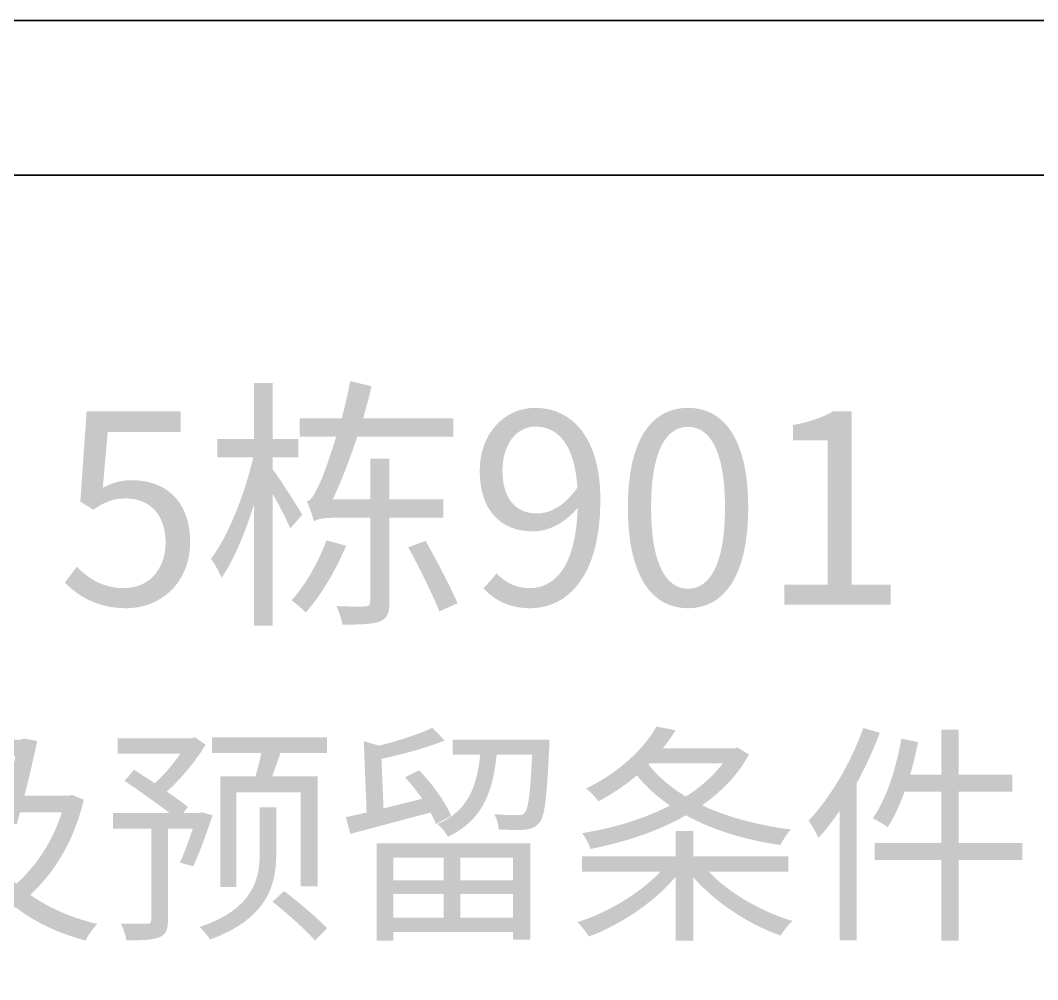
# Model space of a CAD drawing. Header units: millimetres. Extents: x -4600 to 229000, y -4300 to 19460.
# Drawn here: x 100985 to 103614, y 16982 to 19460 of the extents above; entities that cross this region are included whole.
import ezdxf

# ---------------------------------------------------------------- set-up
doc = ezdxf.new("R2010")
doc.units = ezdxf.units.MM
doc.header["$LTSCALE"] = 100
doc.layers.add('A-NOTE', color=7, linetype='Continuous', lineweight=18)
doc.layers.add('A-SHEET', color=7, linetype='Continuous', lineweight=35)

# ---------------------------------------------------------------- blocks, each defined once
blk = doc.blocks.new('A03_SHEET')
at = {"layer": 'A-NOTE'}
h = blk.add_hatch(color=256, dxfattribs=at)
edge = h.paths.add_edge_path()
edge.add_line((21588.8, 18523), (21588.8, 18378.4))
edge.add_line((21588.8, 18378.4), (21494, 18378.4))
edge.add_line((21494, 18378.4), (21494, 18330.6))
edge.add_line((21494, 18330.6), (21586.8, 18330.6))
edge.add_spline(control_points=[(21586.8, 18330.6), (21564.9, 18235.8), (21521.3, 18126), (21477.6, 18068.7)], knot_values=[0, 0, 0, 0, 1, 1, 1, 1], degree=3, periodic=0)
edge.add_spline(control_points=[(21477.6, 18068.7), (21487.2, 18055.7), (21499.5, 18033.9), (21504.9, 18019.6)], knot_values=[0, 0, 0, 0, 1, 1, 1, 1], degree=3, periodic=0)
edge.add_spline(control_points=[(21504.9, 18019.6), (21535.6, 18063.9), (21565.6, 18134.9), (21588.8, 18209.2)], knot_values=[0, 0, 0, 0, 1, 1, 1, 1], degree=3, periodic=0)
edge.add_line((21588.8, 18209.2), (21588.8, 17896.1))
edge.add_line((21588.8, 17896.1), (21637.2, 17896.1))
edge.add_line((21637.2, 17896.1), (21637.2, 18236.5))
edge.add_spline(control_points=[(21637.2, 18236.5), (21655, 18205.1), (21674.1, 18167.6), (21682.3, 18147.1)], knot_values=[0, 0, 0, 0, 1, 1, 1, 1], degree=3, periodic=0)
edge.add_line((21682.3, 18147.1), (21713.6, 18182.6))
edge.add_spline(control_points=[(21713.6, 18182.6), (21702.7, 18201.7), (21654.3, 18277.4), (21637.2, 18299.9)], knot_values=[0, 0, 0, 0, 1, 1, 1, 1], degree=3, periodic=0)
edge.add_line((21637.2, 18299.9), (21637.2, 18330.6))
edge.add_line((21637.2, 18330.6), (21703.4, 18330.6))
edge.add_line((21703.4, 18330.6), (21703.4, 18378.4))
edge.add_line((21703.4, 18378.4), (21637.2, 18378.4))
edge.add_line((21637.2, 18378.4), (21637.2, 18523))
edge.add_line((21637.2, 18523), (21588.8, 18523))
h = blk.add_hatch(color=256, dxfattribs=at)
edge = h.paths.add_edge_path()
edge.add_line((21706.8, 18431.6), (21706.8, 18384.5))
edge.add_line((21706.8, 18384.5), (21801, 18384.5))
edge.add_spline(control_points=[(21801, 18384.5), (21785.3, 18332), (21769.6, 18289.7), (21762.8, 18273.3)], knot_values=[0, 0, 0, 0, 1, 1, 1, 1], degree=3, periodic=0)
edge.add_spline(control_points=[(21762.8, 18273.3), (21748.4, 18242), (21738.2, 18220.1), (21725.2, 18216.7)], knot_values=[0, 0, 0, 0, 1, 1, 1, 1], degree=3, periodic=0)
edge.add_spline(control_points=[(21725.2, 18216.7), (21732.1, 18202.4), (21740.9, 18176.5), (21743.7, 18165.6)], knot_values=[0, 0, 0, 0, 1, 1, 1, 1], degree=3, periodic=0)
edge.add_spline(control_points=[(21743.7, 18165.6), (21749.8, 18171.7), (21772.3, 18175.1), (21803.7, 18175.1)], knot_values=[0, 0, 0, 0, 1, 1, 1, 1], degree=3, periodic=0)
edge.add_line((21803.7, 18175.1), (21888.9, 18175.1))
edge.add_line((21888.9, 18175.1), (21888.9, 17958.2))
edge.add_spline(control_points=[(21888.9, 17958.2), (21888.9, 17948.6), (21886.2, 17946.6), (21876.7, 17945.9), (21867.8, 17945.2), (21836.4, 17945.2), (21801.6, 17946.6)], knot_values=[0, 0, 0, 0, 1, 1, 1, 2, 2, 2, 2], degree=3, periodic=0)
edge.add_spline(control_points=[(21801.6, 17946.6), (21808.5, 17932.3), (21815.3, 17911.8), (21817.3, 17898.8)], knot_values=[0, 0, 0, 0, 1, 1, 1, 1], degree=3, periodic=0)
edge.add_spline(control_points=[(21817.3, 17898.8), (21863.7, 17898.8), (21894.4, 17899.5), (21914.2, 17907)], knot_values=[0, 0, 0, 0, 1, 1, 1, 1], degree=3, periodic=0)
edge.add_spline(control_points=[(21914.2, 17907), (21933.3, 17915.2), (21938.7, 17929.5), (21938.7, 17957.5)], knot_values=[0, 0, 0, 0, 1, 1, 1, 1], degree=3, periodic=0)
edge.add_line((21938.7, 17957.5), (21938.7, 18175.1))
edge.add_line((21938.7, 18175.1), (22077.9, 18175.1))
edge.add_line((22077.9, 18175.1), (22077.9, 18222.2))
edge.add_line((22077.9, 18222.2), (21938.7, 18222.2))
edge.add_line((21938.7, 18222.2), (21938.7, 18327.2))
edge.add_line((21938.7, 18327.2), (21888.9, 18327.2))
edge.add_line((21888.9, 18327.2), (21888.9, 18222.2))
edge.add_line((21888.9, 18222.2), (21792.1, 18222.2))
edge.add_spline(control_points=[(21792.1, 18222.2), (21814.6, 18269.9), (21836.4, 18325.9), (21855.5, 18384.5)], knot_values=[0, 0, 0, 0, 1, 1, 1, 1], degree=3, periodic=0)
edge.add_line((21855.5, 18384.5), (22103.8, 18384.5))
edge.add_line((22103.8, 18384.5), (22103.8, 18431.6))
edge.add_line((22103.8, 18431.6), (21870.5, 18431.6))
edge.add_spline(control_points=[(21870.5, 18431.6), (21878.7, 18459.5), (21886.2, 18487.5), (21892.4, 18514.8)], knot_values=[0, 0, 0, 0, 1, 1, 1, 1], degree=3, periodic=0)
edge.add_line((21892.4, 18514.8), (21837.1, 18527.8))
edge.add_spline(control_points=[(21837.1, 18527.8), (21831.7, 18495.7), (21823.5, 18463), (21815.3, 18431.6)], knot_values=[0, 0, 0, 0, 1, 1, 1, 1], degree=3, periodic=0)
edge.add_line((21815.3, 18431.6), (21706.8, 18431.6))
edge = h.paths.add_edge_path(flags=0)
edge.add_spline(control_points=[(21775.7, 18116.4), (21758, 18066), (21723.2, 18002.5), (21685.7, 17961.6)], knot_values=[0, 0, 0, 0, 1, 1, 1, 1], degree=3, periodic=0)
edge.add_spline(control_points=[(21685.7, 17961.6), (21696.6, 17953.4), (21713.6, 17939.8), (21722.5, 17930.2)], knot_values=[0, 0, 0, 0, 1, 1, 1, 1], degree=3, periodic=0)
edge.add_spline(control_points=[(21722.5, 17930.2), (21763.4, 17975.2), (21802.3, 18044.1), (21826.9, 18102.8)], knot_values=[0, 0, 0, 0, 1, 1, 1, 1], degree=3, periodic=0)
edge.add_line((21826.9, 18102.8), (21775.7, 18116.4))
edge = h.paths.add_edge_path(flags=0)
edge.add_spline(control_points=[(21987.2, 18098.7), (22016.5, 18045.5), (22051.3, 17974.6), (22067.7, 17932.9)], knot_values=[0, 0, 0, 0, 1, 1, 1, 1], degree=3, periodic=0)
edge.add_line((22067.7, 17932.9), (22114.7, 17954.1))
edge.add_spline(control_points=[(22114.7, 17954.1), (22097, 17994.3), (22061.5, 18063.2), (22032.2, 18115.1)], knot_values=[0, 0, 0, 0, 1, 1, 1, 1], degree=3, periodic=0)
edge.add_line((22032.2, 18115.1), (21987.2, 18098.7))
h = blk.add_hatch(color=256, dxfattribs=at)
edge = h.paths.add_edge_path()
edge.add_spline(control_points=[(22302.3, 17941.1), (22395.8, 17941.1), (22483.8, 18018.9), (22483.8, 18221.5), (22483.8, 18380.4), (22411.5, 18458.9), (22315.3, 18458.9), (22237.5, 18458.9), (22172, 18394.1), (22172, 18296.5), (22172, 18193.5), (22226.6, 18139.6), (22309.8, 18139.6), (22351.4, 18139.6), (22394.4, 18163.5), (22425.1, 18200.3)], knot_values=[0, 0, 0, 0, 1, 1, 1, 2, 2, 2, 3, 3, 3, 4, 4, 4, 5, 5, 5, 5], degree=3, periodic=0)
edge.add_spline(control_points=[(22425.1, 18200.3), (22420.3, 18045.5), (22364.4, 17993), (22300.3, 17993), (22267.5, 17993), (22237.5, 18007.3), (22215.7, 18031.2)], knot_values=[0, 0, 0, 0, 1, 1, 1, 2, 2, 2, 2], degree=3, periodic=0)
edge.add_line((22215.7, 18031.2), (22181.6, 17992.3))
edge.add_spline(control_points=[(22181.6, 17992.3), (22209.5, 17963), (22247.7, 17941.1), (22302.3, 17941.1)], knot_values=[0, 0, 0, 0, 1, 1, 1, 1], degree=3, periodic=0)
edge = h.paths.add_edge_path(flags=0)
edge.add_spline(control_points=[(22424.4, 18252.9), (22391, 18205.1), (22353.5, 18186), (22320.1, 18186), (22260.7, 18186), (22230.7, 18229.7), (22230.7, 18296.5), (22230.7, 18365.4), (22267.5, 18410.4), (22316, 18410.4), (22379.4, 18410.4), (22417.6, 18355.9), (22424.4, 18252.9)], knot_values=[0, 0, 0, 0, 1, 1, 1, 2, 2, 2, 3, 3, 3, 4, 4, 4, 4], degree=3, periodic=0)
h = blk.add_hatch(color=256, dxfattribs=at)
edge = h.paths.add_edge_path()
edge.add_spline(control_points=[(22710.2, 17941.1), (22805, 17941.1), (22865.8, 18027.1), (22865.8, 18201.7), (22865.8, 18375), (22805, 18458.9), (22710.2, 18458.9), (22614.7, 18458.9), (22554.7, 18375), (22554.7, 18201.7), (22554.7, 18027.1), (22614.7, 17941.1), (22710.2, 17941.1)], knot_values=[0, 0, 0, 0, 1, 1, 1, 2, 2, 2, 3, 3, 3, 4, 4, 4, 4], degree=3, periodic=0)
edge = h.paths.add_edge_path(flags=0)
edge.add_spline(control_points=[(22710.2, 17991.6), (22653.6, 17991.6), (22614.7, 18055), (22614.7, 18201.7), (22614.7, 18347.7), (22653.6, 18409.8), (22710.2, 18409.8), (22766.8, 18409.8), (22805.7, 18347.7), (22805.7, 18201.7), (22805.7, 18055), (22766.8, 17991.6), (22710.2, 17991.6)], knot_values=[0, 0, 0, 0, 1, 1, 1, 2, 2, 2, 3, 3, 3, 4, 4, 4, 4], degree=3, periodic=0)
h = blk.add_hatch(color=256, dxfattribs=at)
edge = h.paths.add_edge_path()
edge.add_spline(control_points=[(21260, 17941.1), (21343.9, 17941.1), (21423.7, 18003.2), (21423.7, 18112.3), (21423.7, 18222.9), (21355.5, 18272), (21273, 18272), (21243, 18272), (21220.5, 18264.5), (21198, 18252.2)], knot_values=[0, 0, 0, 0, 1, 1, 1, 2, 2, 2, 3, 3, 3, 3], degree=3, periodic=0)
edge.add_line((21198, 18252.2), (21210.9, 18396.8))
edge.add_line((21210.9, 18396.8), (21399.2, 18396.8))
edge.add_line((21399.2, 18396.8), (21399.2, 18450))
edge.add_line((21399.2, 18450), (21156.3, 18450))
edge.add_line((21156.3, 18450), (21140, 18216.7))
edge.add_line((21140, 18216.7), (21173.4, 18195.6))
edge.add_spline(control_points=[(21173.4, 18195.6), (21202, 18214.7), (21223.2, 18224.9), (21256.6, 18224.9), (21319.4, 18224.9), (21360.3, 18182.6), (21360.3, 18111), (21360.3, 18038), (21313.2, 17993), (21253.9, 17993), (21195.9, 17993), (21159.1, 18019.6), (21131.1, 18048.2)], knot_values=[0, 0, 0, 0, 1, 1, 1, 2, 2, 2, 3, 3, 3, 4, 4, 4, 4], degree=3, periodic=0)
edge.add_line((21131.1, 18048.2), (21099.7, 18007.3))
edge.add_spline(control_points=[(21099.7, 18007.3), (21133.8, 17973.9), (21181.6, 17941.1), (21260, 17941.1)], knot_values=[0, 0, 0, 0, 1, 1, 1, 1], degree=3, periodic=0)
h = blk.add_hatch(color=256, dxfattribs=at)
edge = h.paths.add_edge_path()
edge.add_line((22959.2, 17950), (23233.4, 17950))
edge.add_line((23233.4, 17950), (23233.4, 18001.8))
edge.add_line((23233.4, 18001.8), (23133.2, 18001.8))
edge.add_line((23133.2, 18001.8), (23133.2, 18450))
edge.add_line((23133.2, 18450), (23085.4, 18450))
edge.add_spline(control_points=[(23085.4, 18450), (23058.1, 18434.3), (23026.1, 18422.7), (22981.7, 18414.5)], knot_values=[0, 0, 0, 0, 1, 1, 1, 1], degree=3, periodic=0)
edge.add_line((22981.7, 18414.5), (22981.7, 18375))
edge.add_line((22981.7, 18375), (23071.1, 18375))
edge.add_line((23071.1, 18375), (23071.1, 18001.8))
edge.add_line((23071.1, 18001.8), (22959.2, 18001.8))
edge.add_line((22959.2, 18001.8), (22959.2, 17950))
h = blk.add_hatch(color=256, dxfattribs=at)
edge = h.paths.add_edge_path()
edge.add_spline(control_points=[(21978.7, 17504), (21994.3, 17487.8), (22009.3, 17468.6), (22023.1, 17448.7)], knot_values=[0, 0, 0, 0, 1, 1, 1, 1], degree=3, periodic=0)
edge.add_line((22023.1, 17448.7), (21923.5, 17424.1))
edge.add_line((21923.5, 17424.1), (21918.1, 17552))
edge.add_spline(control_points=[(21918.1, 17552), (21973.9, 17564), (22035.7, 17580.8), (22081.4, 17599.4)], knot_values=[0, 0, 0, 0, 1, 1, 1, 1], degree=3, periodic=0)
edge.add_line((22081.4, 17599.4), (22049.5, 17632.4))
edge.add_spline(control_points=[(22049.5, 17632.4), (22017.1, 17616.2), (21962.5, 17598.8), (21911.5, 17586.2)], knot_values=[0, 0, 0, 0, 1, 1, 1, 1], degree=3, periodic=0)
edge.add_line((21911.5, 17586.2), (21872.5, 17597.6))
edge.add_line((21872.5, 17597.6), (21879.7, 17413.3))
edge.add_line((21879.7, 17413.3), (21826.2, 17401.3))
edge.add_line((21826.2, 17401.3), (21837.7, 17358.1))
edge.add_line((21837.7, 17358.1), (22044.7, 17413.3))
edge.add_spline(control_points=[(22044.7, 17413.3), (22050.8, 17402.5), (22055.6, 17392.3), (22058.6, 17383.3)], knot_values=[0, 0, 0, 0, 1, 1, 1, 1], degree=3, periodic=0)
edge.add_line((22058.6, 17383.3), (22098.2, 17404.3))
edge.add_spline(control_points=[(22098.2, 17404.3), (22084.4, 17439.1), (22048.9, 17487.8), (22015.3, 17522.6)], knot_values=[0, 0, 0, 0, 1, 1, 1, 1], degree=3, periodic=0)
edge.add_line((22015.3, 17522.6), (21978.7, 17504))
h = blk.add_hatch(color=256, dxfattribs=at)
edge = h.paths.add_edge_path()
edge.add_spline(control_points=[(22628.8, 17635.4), (22597.6, 17580.8), (22535.8, 17518.4), (22446.3, 17475.2)], knot_values=[0, 0, 0, 0, 1, 1, 1, 1], degree=3, periodic=0)
edge.add_spline(control_points=[(22446.3, 17475.2), (22456.5, 17468.6), (22470.9, 17452.9), (22478.7, 17442.1)], knot_values=[0, 0, 0, 0, 1, 1, 1, 1], degree=3, periodic=0)
edge.add_spline(control_points=[(22478.7, 17442.1), (22516.6, 17462.6), (22549.6, 17484.8), (22577.8, 17509.4)], knot_values=[0, 0, 0, 0, 1, 1, 1, 1], degree=3, periodic=0)
edge.add_spline(control_points=[(22577.8, 17509.4), (22601.8, 17480), (22630.6, 17454.1), (22663.6, 17431.3)], knot_values=[0, 0, 0, 0, 1, 1, 1, 1], degree=3, periodic=0)
edge.add_spline(control_points=[(22663.6, 17431.3), (22594.6, 17395.9), (22514.2, 17372.5), (22436.7, 17359.9)], knot_values=[0, 0, 0, 0, 1, 1, 1, 1], degree=3, periodic=0)
edge.add_spline(control_points=[(22436.7, 17359.9), (22444.5, 17349.7), (22454.7, 17331.1), (22457.7, 17319.1)], knot_values=[0, 0, 0, 0, 1, 1, 1, 1], degree=3, periodic=0)
edge.add_spline(control_points=[(22457.7, 17319.1), (22543, 17335.9), (22630.6, 17363.5), (22705, 17406.1)], knot_values=[0, 0, 0, 0, 1, 1, 1, 1], degree=3, periodic=0)
edge.add_spline(control_points=[(22705, 17406.1), (22774.7, 17367.7), (22857.5, 17342.5), (22948.8, 17329.3)], knot_values=[0, 0, 0, 0, 1, 1, 1, 1], degree=3, periodic=0)
edge.add_spline(control_points=[(22948.8, 17329.3), (22954.8, 17341.3), (22966.8, 17359.9), (22975.8, 17369.5)], knot_values=[0, 0, 0, 0, 1, 1, 1, 1], degree=3, periodic=0)
edge.add_spline(control_points=[(22975.8, 17369.5), (22890.5, 17380.3), (22812.5, 17401.3), (22746.5, 17431.9)], knot_values=[0, 0, 0, 0, 1, 1, 1, 1], degree=3, periodic=0)
edge.add_spline(control_points=[(22746.5, 17431.9), (22796.9, 17467.4), (22839.5, 17510.6), (22867.7, 17563.4)], knot_values=[0, 0, 0, 0, 1, 1, 1, 1], degree=3, periodic=0)
edge.add_line((22867.7, 17563.4), (22837.7, 17581.4))
edge.add_line((22837.7, 17581.4), (22829.3, 17579))
edge.add_line((22829.3, 17579), (22645, 17579))
edge.add_spline(control_points=[(22645, 17579), (22657.6, 17594.6), (22668.4, 17610.2), (22678, 17625.8)], knot_values=[0, 0, 0, 0, 1, 1, 1, 1], degree=3, periodic=0)
edge.add_line((22678, 17625.8), (22628.8, 17635.4))
edge = h.paths.add_edge_path(flags=0)
edge.add_spline(control_points=[(22799.9, 17540), (22775.3, 17507.6), (22742.9, 17478.8), (22704.4, 17454.7)], knot_values=[0, 0, 0, 0, 1, 1, 1, 1], degree=3, periodic=0)
edge.add_spline(control_points=[(22704.4, 17454.7), (22665.4, 17478.2), (22633, 17505.8), (22607.8, 17537.6)], knot_values=[0, 0, 0, 0, 1, 1, 1, 1], degree=3, periodic=0)
edge.add_line((22607.8, 17537.6), (22610.8, 17540))
edge.add_line((22610.8, 17540), (22799.9, 17540))
h = blk.add_hatch(color=256, dxfattribs=at)
edge = h.paths.add_edge_path()
edge.add_spline(control_points=[(23163.1, 17631.8), (23130.6, 17541.2), (23077.8, 17451.1), (23021.4, 17392.3)], knot_values=[0, 0, 0, 0, 1, 1, 1, 1], degree=3, periodic=0)
edge.add_spline(control_points=[(23021.4, 17392.3), (23029.2, 17382.1), (23042.4, 17358.7), (23047.2, 17347.9)], knot_values=[0, 0, 0, 0, 1, 1, 1, 1], degree=3, periodic=0)
edge.add_spline(control_points=[(23047.2, 17347.9), (23066.4, 17368.3), (23084.4, 17392.3), (23102.4, 17418.1)], knot_values=[0, 0, 0, 0, 1, 1, 1, 1], degree=3, periodic=0)
edge.add_line((23102.4, 17418.1), (23102.4, 17083.2))
edge.add_line((23102.4, 17083.2), (23145.6, 17083.2))
edge.add_line((23145.6, 17083.2), (23145.6, 17488.4))
edge.add_spline(control_points=[(23145.6, 17488.4), (23168.5, 17530.4), (23188.9, 17574.8), (23205.7, 17619.2)], knot_values=[0, 0, 0, 0, 1, 1, 1, 1], degree=3, periodic=0)
edge.add_line((23205.7, 17619.2), (23163.1, 17631.8))
h = blk.add_hatch(color=256, dxfattribs=at)
edge = h.paths.add_edge_path()
edge.add_line((23192.5, 17334.7), (23192.5, 17290.9))
edge.add_line((23192.5, 17290.9), (23364.7, 17290.9))
edge.add_line((23364.7, 17290.9), (23364.7, 17082))
edge.add_line((23364.7, 17082), (23409.8, 17082))
edge.add_line((23409.8, 17082), (23409.8, 17290.9))
edge.add_line((23409.8, 17290.9), (23574.2, 17290.9))
edge.add_line((23574.2, 17290.9), (23574.2, 17334.7))
edge.add_line((23574.2, 17334.7), (23409.8, 17334.7))
edge.add_line((23409.8, 17334.7), (23409.8, 17467.4))
edge.add_line((23409.8, 17467.4), (23547.8, 17467.4))
edge.add_line((23547.8, 17467.4), (23547.8, 17511.2))
edge.add_line((23547.8, 17511.2), (23409.8, 17511.2))
edge.add_line((23409.8, 17511.2), (23409.8, 17627))
edge.add_line((23409.8, 17627), (23364.7, 17627))
edge.add_line((23364.7, 17627), (23364.7, 17511.2))
edge.add_line((23364.7, 17511.2), (23284.3, 17511.2))
edge.add_spline(control_points=[(23284.3, 17511.2), (23292.1, 17538.2), (23298.7, 17567), (23304.7, 17595.2)], knot_values=[0, 0, 0, 0, 1, 1, 1, 1], degree=3, periodic=0)
edge.add_line((23304.7, 17595.2), (23261.5, 17604.2))
edge.add_spline(control_points=[(23261.5, 17604.2), (23247.7, 17525.6), (23222.5, 17448.1), (23187.7, 17398.3)], knot_values=[0, 0, 0, 0, 1, 1, 1, 1], degree=3, periodic=0)
edge.add_spline(control_points=[(23187.7, 17398.3), (23198.5, 17392.9), (23217.7, 17382.1), (23226.1, 17375.5)], knot_values=[0, 0, 0, 0, 1, 1, 1, 1], degree=3, periodic=0)
edge.add_spline(control_points=[(23226.1, 17375.5), (23242.3, 17400.7), (23257.3, 17432.5), (23269.9, 17467.4)], knot_values=[0, 0, 0, 0, 1, 1, 1, 1], degree=3, periodic=0)
edge.add_line((23269.9, 17467.4), (23364.7, 17467.4))
edge.add_line((23364.7, 17467.4), (23364.7, 17334.7))
edge.add_line((23364.7, 17334.7), (23192.5, 17334.7))
h = blk.add_hatch(color=256, dxfattribs=at)
edge = h.paths.add_edge_path()
edge.add_line((20655.1, 17601.8), (20655.1, 17558))
edge.add_line((20655.1, 17558), (20760.8, 17558))
edge.add_line((20760.8, 17558), (20760.8, 17507.6))
edge.add_spline(control_points=[(20760.8, 17507.6), (20760.8, 17400.1), (20751.2, 17250.1), (20622.1, 17130.6)], knot_values=[0, 0, 0, 0, 1, 1, 1, 1], degree=3, periodic=0)
edge.add_spline(control_points=[(20622.1, 17130.6), (20632.3, 17122.8), (20648.5, 17104.8), (20655.1, 17093.4)], knot_values=[0, 0, 0, 0, 1, 1, 1, 1], degree=3, periodic=0)
edge.add_spline(control_points=[(20655.1, 17093.4), (20759.6, 17191.8), (20792.6, 17308.3), (20802.8, 17410.9)], knot_values=[0, 0, 0, 0, 1, 1, 1, 1], degree=3, periodic=0)
edge.add_spline(control_points=[(20802.8, 17410.9), (20835.2, 17325.7), (20877.8, 17254.9), (20936.6, 17199)], knot_values=[0, 0, 0, 0, 1, 1, 1, 1], degree=3, periodic=0)
edge.add_spline(control_points=[(20936.6, 17199), (20884.4, 17161.8), (20825, 17136.6), (20762, 17121.6)], knot_values=[0, 0, 0, 0, 1, 1, 1, 1], degree=3, periodic=0)
edge.add_spline(control_points=[(20762, 17121.6), (20771, 17111.4), (20782.4, 17093.4), (20787.8, 17081.4)], knot_values=[0, 0, 0, 0, 1, 1, 1, 1], degree=3, periodic=0)
edge.add_spline(control_points=[(20787.8, 17081.4), (20855, 17100.6), (20917.4, 17128.8), (20972.1, 17169)], knot_values=[0, 0, 0, 0, 1, 1, 1, 1], degree=3, periodic=0)
edge.add_spline(control_points=[(20972.1, 17169), (21021.9, 17130.6), (21081.3, 17101.8), (21153.3, 17082.6)], knot_values=[0, 0, 0, 0, 1, 1, 1, 1], degree=3, periodic=0)
edge.add_spline(control_points=[(21153.3, 17082.6), (21159.9, 17095.8), (21173.8, 17115.6), (21184.6, 17125.2)], knot_values=[0, 0, 0, 0, 1, 1, 1, 1], degree=3, periodic=0)
edge.add_spline(control_points=[(21184.6, 17125.2), (21116.1, 17141.4), (21059.1, 17166.6), (21010.5, 17200.8)], knot_values=[0, 0, 0, 0, 1, 1, 1, 1], degree=3, periodic=0)
edge.add_spline(control_points=[(21010.5, 17200.8), (21074.7, 17259.7), (21123.3, 17339.5), (21149.1, 17446.3)], knot_values=[0, 0, 0, 0, 1, 1, 1, 1], degree=3, periodic=0)
edge.add_line((21149.1, 17446.3), (21118.5, 17458.9))
edge.add_line((21118.5, 17458.9), (21110.7, 17456.5))
edge.add_line((21110.7, 17456.5), (20995.5, 17456.5))
edge.add_spline(control_points=[(20995.5, 17456.5), (21008.1, 17505.8), (21020.1, 17557.4), (21028.5, 17598.2)], knot_values=[0, 0, 0, 0, 1, 1, 1, 1], degree=3, periodic=0)
edge.add_line((21028.5, 17598.2), (20994.3, 17604.2))
edge.add_line((20994.3, 17604.2), (20986.5, 17601.8))
edge.add_line((20986.5, 17601.8), (20655.1, 17601.8))
edge = h.paths.add_edge_path(flags=0)
edge.add_spline(control_points=[(20974.5, 17229), (20889.8, 17304.1), (20838.2, 17409.1), (20807, 17538.2)], knot_values=[0, 0, 0, 0, 1, 1, 1, 1], degree=3, periodic=0)
edge.add_line((20807, 17538.2), (20807, 17558))
edge.add_line((20807, 17558), (20972.7, 17558))
edge.add_spline(control_points=[(20972.7, 17558), (20961.3, 17508.2), (20944.4, 17440.9), (20929.4, 17389.9)], knot_values=[0, 0, 0, 0, 1, 1, 1, 1], degree=3, periodic=0)
edge.add_line((20929.4, 17389.9), (20975.7, 17382.7))
edge.add_line((20975.7, 17382.7), (20984.1, 17413.9))
edge.add_line((20984.1, 17413.9), (21092.1, 17413.9))
edge.add_spline(control_points=[(21092.1, 17413.9), (21068.1, 17337.1), (21026.7, 17276.5), (20974.5, 17229)], knot_values=[0, 0, 0, 0, 1, 1, 1, 1], degree=3, periodic=0)
h = blk.add_hatch(color=256, dxfattribs=at)
edge = h.paths.add_edge_path()
edge.add_spline(control_points=[(21254.2, 17495), (21290.8, 17470.4), (21337.6, 17437.3), (21370.6, 17412.1)], knot_values=[0, 0, 0, 0, 1, 1, 1, 1], degree=3, periodic=0)
edge.add_line((21370.6, 17412.1), (21224.2, 17412.1))
edge.add_line((21224.2, 17412.1), (21224.2, 17371.9))
edge.add_line((21224.2, 17371.9), (21323.2, 17371.9))
edge.add_line((21323.2, 17371.9), (21323.2, 17136))
edge.add_spline(control_points=[(21323.2, 17136), (21323.2, 17128.2), (21320.8, 17126.4), (21311.8, 17125.8)], knot_values=[0, 0, 0, 0, 1, 1, 1, 1], degree=3, periodic=0)
edge.add_spline(control_points=[(21311.8, 17125.8), (21303.4, 17125.8), (21275.8, 17125.8), (21244.6, 17126.4)], knot_values=[0, 0, 0, 0, 1, 1, 1, 1], degree=3, periodic=0)
edge.add_spline(control_points=[(21244.6, 17126.4), (21251.2, 17113.8), (21257.2, 17095.8), (21259, 17083.2)], knot_values=[0, 0, 0, 0, 1, 1, 1, 1], degree=3, periodic=0)
edge.add_spline(control_points=[(21259, 17083.2), (21300.4, 17083.2), (21327.4, 17083.8), (21344.2, 17091), (21361.6, 17098.2), (21366.4, 17110.8), (21366.4, 17134.8)], knot_values=[0, 0, 0, 0, 1, 1, 1, 2, 2, 2, 2], degree=3, periodic=0)
edge.add_line((21366.4, 17134.8), (21366.4, 17371.9))
edge.add_line((21366.4, 17371.9), (21430.7, 17371.9))
edge.add_spline(control_points=[(21430.7, 17371.9), (21419.9, 17339.5), (21407.9, 17306.5), (21397.1, 17283.7)], knot_values=[0, 0, 0, 0, 1, 1, 1, 1], degree=3, periodic=0)
edge.add_line((21397.1, 17283.7), (21431.3, 17274.7))
edge.add_spline(control_points=[(21431.3, 17274.7), (21447.5, 17307.1), (21466.1, 17359.9), (21481.7, 17406.1)], knot_values=[0, 0, 0, 0, 1, 1, 1, 1], degree=3, periodic=0)
edge.add_line((21481.7, 17406.1), (21453.5, 17413.9))
edge.add_line((21453.5, 17413.9), (21446.9, 17412.1))
edge.add_line((21446.9, 17412.1), (21406.1, 17412.1))
edge.add_line((21406.1, 17412.1), (21418.1, 17427.7))
edge.add_spline(control_points=[(21418.1, 17427.7), (21404.3, 17438.5), (21385, 17452.9), (21363.4, 17467.4)], knot_values=[0, 0, 0, 0, 1, 1, 1, 1], degree=3, periodic=0)
edge.add_spline(control_points=[(21363.4, 17467.4), (21398.9, 17499.2), (21437.9, 17545.4), (21463.7, 17588.6)], knot_values=[0, 0, 0, 0, 1, 1, 1, 1], degree=3, periodic=0)
edge.add_line((21463.7, 17588.6), (21436.1, 17607.8))
edge.add_line((21436.1, 17607.8), (21428.3, 17605.4))
edge.add_line((21428.3, 17605.4), (21236.8, 17605.4))
edge.add_line((21236.8, 17605.4), (21236.8, 17565.2))
edge.add_line((21236.8, 17565.2), (21398.3, 17565.2))
edge.add_spline(control_points=[(21398.3, 17565.2), (21379.6, 17538.2), (21355, 17508.8), (21332.2, 17489)], knot_values=[0, 0, 0, 0, 1, 1, 1, 1], degree=3, periodic=0)
edge.add_line((21332.2, 17489), (21278.8, 17523.8))
edge.add_line((21278.8, 17523.8), (21254.2, 17495))
h = blk.add_hatch(color=256, dxfattribs=at)
edge = h.paths.add_edge_path()
edge.add_line((21501.5, 17507), (21501.5, 17221.2))
edge.add_line((21501.5, 17221.2), (21543.5, 17221.2))
edge.add_line((21543.5, 17221.2), (21543.5, 17465.6))
edge.add_line((21543.5, 17465.6), (21709.2, 17465.6))
edge.add_line((21709.2, 17465.6), (21709.2, 17222.4))
edge.add_line((21709.2, 17222.4), (21753, 17222.4))
edge.add_line((21753, 17222.4), (21753, 17507))
edge.add_line((21753, 17507), (21636, 17507))
edge.add_line((21636, 17507), (21657, 17567))
edge.add_line((21657, 17567), (21777, 17567))
edge.add_line((21777, 17567), (21777, 17607.8))
edge.add_line((21777, 17607.8), (21479.9, 17607.8))
edge.add_line((21479.9, 17607.8), (21479.9, 17567))
edge.add_line((21479.9, 17567), (21607.7, 17567))
edge.add_spline(control_points=[(21607.7, 17567), (21603.5, 17547.2), (21598.1, 17525.6), (21592.7, 17507)], knot_values=[0, 0, 0, 0, 1, 1, 1, 1], degree=3, periodic=0)
edge.add_line((21592.7, 17507), (21501.5, 17507))
edge = h.paths.add_edge_path(flags=0)
edge.add_line((21603.5, 17427.1), (21603.5, 17307.1))
edge.add_spline(control_points=[(21603.5, 17307.1), (21603.5, 17245.3), (21589.7, 17164.2), (21447.5, 17117.4)], knot_values=[0, 0, 0, 0, 1, 1, 1, 1], degree=3, periodic=0)
edge.add_spline(control_points=[(21447.5, 17117.4), (21457.7, 17109), (21469.7, 17094), (21475.1, 17085)], knot_values=[0, 0, 0, 0, 1, 1, 1, 1], degree=3, periodic=0)
edge.add_spline(control_points=[(21475.1, 17085), (21627.6, 17140.8), (21646.2, 17230.8), (21646.2, 17306.5)], knot_values=[0, 0, 0, 0, 1, 1, 1, 1], degree=3, periodic=0)
edge.add_line((21646.2, 17306.5), (21646.2, 17427.1))
edge.add_line((21646.2, 17427.1), (21603.5, 17427.1))
h = blk.add_hatch(color=256, dxfattribs=at)
edge = h.paths.add_edge_path()
edge.add_line((22102.4, 17601.2), (22102.4, 17562.8))
edge.add_line((22102.4, 17562.8), (22173.2, 17562.8))
edge.add_spline(control_points=[(22173.2, 17562.8), (22164.8, 17481.2), (22142.6, 17418.1), (22062.8, 17383.3)], knot_values=[0, 0, 0, 0, 1, 1, 1, 1], degree=3, periodic=0)
edge.add_spline(control_points=[(22062.8, 17383.3), (22072.4, 17376.1), (22084.4, 17361.1), (22089.8, 17350.9)], knot_values=[0, 0, 0, 0, 1, 1, 1, 1], degree=3, periodic=0)
edge.add_spline(control_points=[(22089.8, 17350.9), (22179.8, 17392.9), (22205.6, 17466.2), (22215.8, 17562.8)], knot_values=[0, 0, 0, 0, 1, 1, 1, 1], degree=3, periodic=0)
edge.add_line((22215.8, 17562.8), (22307.1, 17562.8))
edge.add_spline(control_points=[(22307.1, 17562.8), (22302.9, 17461.4), (22297.5, 17422.9), (22287.9, 17412.7)], knot_values=[0, 0, 0, 0, 1, 1, 1, 1], degree=3, periodic=0)
edge.add_spline(control_points=[(22287.9, 17412.7), (22283.7, 17407.3), (22278.3, 17406.1), (22269.2, 17406.7)], knot_values=[0, 0, 0, 0, 1, 1, 1, 1], degree=3, periodic=0)
edge.add_spline(control_points=[(22269.2, 17406.7), (22259.6, 17406.7), (22235.6, 17406.7), (22209.2, 17409.1)], knot_values=[0, 0, 0, 0, 1, 1, 1, 1], degree=3, periodic=0)
edge.add_spline(control_points=[(22209.2, 17409.1), (22215.8, 17398.3), (22220.6, 17382.1), (22221.2, 17369.5)], knot_values=[0, 0, 0, 0, 1, 1, 1, 1], degree=3, periodic=0)
edge.add_spline(control_points=[(22221.2, 17369.5), (22248.2, 17368.3), (22274.7, 17367.7), (22289.1, 17368.9)], knot_values=[0, 0, 0, 0, 1, 1, 1, 1], degree=3, periodic=0)
edge.add_spline(control_points=[(22289.1, 17368.9), (22305.3, 17370.7), (22315.5, 17374.9), (22325.7, 17386.3)], knot_values=[0, 0, 0, 0, 1, 1, 1, 1], degree=3, periodic=0)
edge.add_spline(control_points=[(22325.7, 17386.3), (22340.1, 17403.1), (22345.5, 17451.1), (22351.5, 17582)], knot_values=[0, 0, 0, 0, 1, 1, 1, 1], degree=3, periodic=0)
edge.add_spline(control_points=[(22351.5, 17582), (22352.1, 17588), (22352.1, 17601.2), (22352.1, 17601.2)], knot_values=[0, 0, 0, 0, 1, 1, 1, 1], degree=3, periodic=0)
edge.add_line((22352.1, 17601.2), (22102.4, 17601.2))
h = blk.add_hatch(color=256, dxfattribs=at)
edge = h.paths.add_edge_path()
edge.add_line((22678, 17365.3), (22678, 17300.5))
edge.add_line((22678, 17300.5), (22436.1, 17300.5))
edge.add_line((22436.1, 17300.5), (22436.1, 17260.3))
edge.add_line((22436.1, 17260.3), (22638.4, 17260.3))
edge.add_spline(control_points=[(22638.4, 17260.3), (22585.6, 17203.8), (22501, 17154), (22424.1, 17130)], knot_values=[0, 0, 0, 0, 1, 1, 1, 1], degree=3, periodic=0)
edge.add_spline(control_points=[(22424.1, 17130), (22434.3, 17120.4), (22447.5, 17103.6), (22454.1, 17092.8)], knot_values=[0, 0, 0, 0, 1, 1, 1, 1], degree=3, periodic=0)
edge.add_spline(control_points=[(22454.1, 17092.8), (22534, 17122.8), (22622.2, 17180.4), (22678, 17247.1)], knot_values=[0, 0, 0, 0, 1, 1, 1, 1], degree=3, periodic=0)
edge.add_line((22678, 17247.1), (22678, 17082))
edge.add_line((22678, 17082), (22723.7, 17082))
edge.add_line((22723.7, 17082), (22723.7, 17246.5))
edge.add_spline(control_points=[(22723.7, 17246.5), (22780.1, 17181), (22867.7, 17124), (22949.4, 17095.2)], knot_values=[0, 0, 0, 0, 1, 1, 1, 1], degree=3, periodic=0)
edge.add_spline(control_points=[(22949.4, 17095.2), (22956.6, 17106.6), (22969.8, 17124), (22980, 17133)], knot_values=[0, 0, 0, 0, 1, 1, 1, 1], degree=3, periodic=0)
edge.add_spline(control_points=[(22980, 17133), (22900.7, 17157), (22816.7, 17204.4), (22763.9, 17260.3)], knot_values=[0, 0, 0, 0, 1, 1, 1, 1], degree=3, periodic=0)
edge.add_line((22763.9, 17260.3), (22969.2, 17260.3))
edge.add_line((22969.2, 17260.3), (22969.2, 17300.5))
edge.add_line((22969.2, 17300.5), (22723.7, 17300.5))
edge.add_line((22723.7, 17300.5), (22723.7, 17365.3))
edge.add_line((22723.7, 17365.3), (22678, 17365.3))
h = blk.add_hatch(color=256, dxfattribs=at)
h.paths.add_polyline_path([(21905.5, 17334.1), (21905.5, 17082), (21948.7, 17082), (21948.7, 17104.2), (22257.8, 17104.2), (22257.8, 17084.4), (22302.9, 17084.4), (22302.9, 17334.1), (21905.5, 17334.1)])
h.paths.add_polyline_path([(22257.8, 17202.6), (22257.8, 17141.4), (22122.2, 17141.4), (22122.2, 17202.6), (22257.8, 17202.6)], flags=0)
h.paths.add_polyline_path([(22257.8, 17238), (22122.2, 17238), (22122.2, 17296.9), (22257.8, 17296.9), (22257.8, 17238)], flags=0)
h.paths.add_polyline_path([(21948.7, 17202.6), (22079, 17202.6), (22079, 17141.4), (21948.7, 17141.4), (21948.7, 17202.6)], flags=0)
h.paths.add_polyline_path([(21948.7, 17238), (21948.7, 17296.9), (22079, 17296.9), (22079, 17238), (21948.7, 17238)], flags=0)
h = blk.add_hatch(color=256, dxfattribs=at)
edge = h.paths.add_edge_path()
edge.add_spline(control_points=[(21636.6, 17182.8), (21674.4, 17152.8), (21723, 17109.6), (21746.4, 17082.6)], knot_values=[0, 0, 0, 0, 1, 1, 1, 1], degree=3, periodic=0)
edge.add_line((21746.4, 17082.6), (21777.6, 17114.4))
edge.add_spline(control_points=[(21777.6, 17114.4), (21753.6, 17140.2), (21703.8, 17181.6), (21666.6, 17210.4)], knot_values=[0, 0, 0, 0, 1, 1, 1, 1], degree=3, periodic=0)
edge.add_line((21666.6, 17210.4), (21636.6, 17182.8))
at = {"layer": 'A-SHEET'}
for points in [[(-4600, -4300), (29000, -4300), (29000, 19460), (-4600, 19460)], [(-4200, -3900), (28600, -3900), (28600, 19060), (-4200, 19060)]]:
    blk.add_lwpolyline(points, close=True, dxfattribs=at)

msp = doc.modelspace()

# ---------------------------------------------------------------- block references
msp.add_blockref('A03_SHEET', (80000, 0))

doc.saveas('drawing.dxf')
